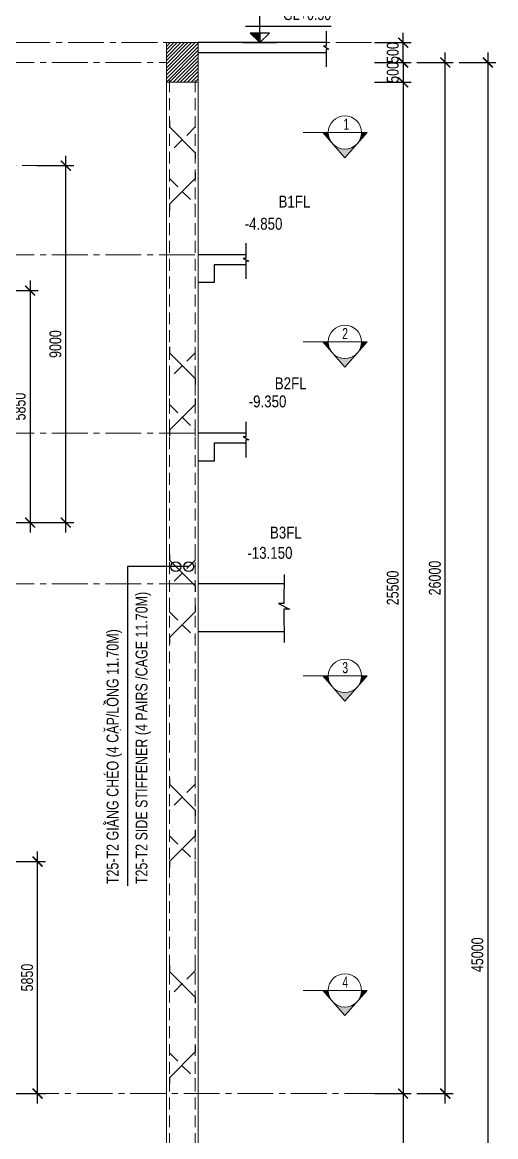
# Model space of a CAD drawing. Header units: millimetres. Extents: x 2746337 to 7547699, y -363432 to 15720.
# Drawn here: x 3199770 to 3211703, y -322496 to -294394 of the extents above; entities that cross this region are included whole.
import ezdxf
from ezdxf.enums import TextEntityAlignment as Align

# ---------------------------------------------------------------- set-up
doc = ezdxf.new("R2010")
doc.units = ezdxf.units.MM
doc.header["$LTSCALE"] = 1200
doc.header["$PDMODE"] = 3
doc.linetypes.add('CENTER2', pattern=[1.125, 0.75, -0.125, 0.125, -0.125])
doc.linetypes.add('HIDDEN', pattern=[0.375, 0.25, -0.125])
for name, color, linetype, lineweight in [('1', 9, 'Continuous', 13), ('BOUND', 3, 'Continuous', 20), ('CODE', 3, 'Continuous', 15), ('ENOTE', 2, 'Continuous', 15), ('Grid line', 160, 'CENTER2', 5), ('HIDE', 8, 'HIDDEN', 13), ('K-THUOC', 1, 'Continuous', 18), ('LEADER', 8, 'Continuous', 9), ('S-Beam - Cont', 60, 'Continuous', 25), ('T2CO', 4, 'Continuous', 30), ('T2HI', 4, 'HIDDEN', 13), ('TEXTVN', 2, 'Continuous', 20)]:
    doc.layers.add(name, color=color, linetype=linetype, lineweight=lineweight)
for name, color, linetype in [('CDC.02.DIM', 1, 'Continuous'), ('CDC.06.TEXT', 2, 'Continuous'), ('CDC.10.HATCH', 251, 'Continuous'), ('Q-Dim-line', 75, 'Continuous')]:
    doc.layers.add(name, color=color, linetype=linetype)
doc.styles.add('DB_Arial', font='arial.ttf', dxfattribs={"width": 0.8})
doc.styles.add('SMTEXT', font='arial.ttf', dxfattribs={"width": 0.75})
doc.styles.add('TEXTVN', font='VHELVCN.TTF', dxfattribs={"width": 0.8})
doc.dimstyles.new('BSV1-100', dxfattribs={"dimtxt": 300, "dimasz": 250, "dimexe": 200, "dimexo": 0, "dimgap": 108, "dimtad": 1, "dimdec": 0, "dimdsep": 46, "dimtxsty": 'SMTEXT', "dimblk": 'ARCHTICK', "dimcen": 100, "dimdle": 250, "dimclrd": 256, "dimclre": 256, "dimclrt": 1, "dimadec": 0, "dimazin": 0, "dimtfac": 1, "dimtdec": 0, "dimtix": 1, "dimtmove": 2, "dimatfit": 3, "dimfxl": 720, "dimfxlon": 1, "dimtolj": 1, "dimtzin": 0, "dimarcsym": 0})
doc.dimstyles.new('BSV25', dxfattribs={"dimtxt": 300, "dimasz": 250, "dimexe": 200, "dimexo": 0, "dimgap": 108, "dimtad": 1, "dimdec": 0, "dimlfac": 0.25, "dimdsep": 46, "dimtxsty": 'SMTEXT', "dimblk": 'ARCHTICK', "dimcen": 100, "dimdle": 250, "dimclrd": 256, "dimclre": 256, "dimclrt": 2, "dimadec": 0, "dimazin": 0, "dimtfac": 1, "dimtdec": 0, "dimtix": 1, "dimtmove": 2, "dimatfit": 3, "dimfxl": 800, "dimfxlon": 1, "dimtolj": 1, "dimtzin": 0, "dimarcsym": 0})

# ---------------------------------------------------------------- blocks, each defined once
blk = doc.blocks.new('_ArchTick')
at = {"color": 0, "linetype": 'ByBlock', "const_width": 0.15}
blk.add_lwpolyline([(-0.5, -0.5), (0.5, 0.5)], dxfattribs=at)
blk = doc.blocks.new('tag_cd')
at = {"layer": 'CDC.10.HATCH'}
blk.add_hatch(color=256, dxfattribs=at).paths.add_polyline_path([(180, 240), (420, 0), (420, 240)])
at = {"layer": 'CDC.02.DIM'}
for points in [[(420, 240), (420, 0), (660, 240), (180, 240), (420, 0), (420, 1020)], [(60, 420), (2220, 420)], [(0, 0), (840, 0)]]:
    blk.add_lwpolyline(points, dxfattribs=at)
at = {"layer": 'CDC.06.TEXT', "ltscale": 0.5, "style": 'SMTEXT', "width": 0.75}
blk.add_attdef('CD', text='', height=300, dxfattribs=at).set_placement((2220, 570), align=Align.RIGHT)
blk = doc.blocks.new('*D2242')
at = {"layer": 'Defpoints', "color": 0, "transparency": 16777216}
for p in [(3171312, -295408), (3170750, -300258), (3204459, -300258)]:
    blk.add_point(p, dxfattribs=at)
at = {"layer": 'K-THUOC', "lineweight": -2, "transparency": 16777216}
for p, q in [((3170750, -295158), (3170750, -300508)), ((3171312, -295408), (3170550, -295408)), ((3171470, -300258), (3170550, -300258))]:
    blk.add_line(p, q, dxfattribs=at)
at = {"layer": 'K-THUOC', "lineweight": -2, "transparency": 16777216, "xscale": 250, "yscale": 250, "zscale": 250}
for p, rotation in [((3170750, -295408), 90), ((3170750, -300258), 270)]:
    blk.add_blockref('_ArchTick', p, dxfattribs=dict(at, rotation=rotation))
at = {"layer": 'K-THUOC', "color": 1, "transparency": 16777216, "insert": (3170488, -297833), "char_height": 300, "attachment_point": 5, "rotation": 90, "style": 'SMTEXT'}
blk.add_mtext('\\A1;4850', dxfattribs=at)
blk = doc.blocks.new('*D2243')
at = {"layer": 'Defpoints', "color": 0, "transparency": 16777216}
for p in [(3204459, -300258), (3170750, -304758), (3204443, -304758)]:
    blk.add_point(p, dxfattribs=at)
at = {"layer": 'K-THUOC', "lineweight": -2, "transparency": 16777216}
for p, q in [((3170750, -300008), (3170750, -305008)), ((3171470, -300258), (3170550, -300258)), ((3171470, -304758), (3170550, -304758))]:
    blk.add_line(p, q, dxfattribs=at)
at = {"layer": 'K-THUOC', "lineweight": -2, "transparency": 16777216, "xscale": 250, "yscale": 250, "zscale": 250}
for p, rotation in [((3170750, -300258), 90), ((3170750, -304758), 270)]:
    blk.add_blockref('_ArchTick', p, dxfattribs=dict(at, rotation=rotation))
at = {"layer": 'K-THUOC', "color": 1, "transparency": 16777216, "insert": (3170488, -302508), "char_height": 300, "attachment_point": 5, "rotation": 90, "style": 'SMTEXT'}
blk.add_mtext('\\A1;4500', dxfattribs=at)
blk = doc.blocks.new('*D2244')
at = {"layer": 'Defpoints', "color": 0, "transparency": 16777216}
for p in [(3203186, -304758), (3170750, -308558), (3204443, -308558)]:
    blk.add_point(p, dxfattribs=at)
at = {"layer": 'K-THUOC', "lineweight": -2, "transparency": 16777216}
for p, q in [((3170750, -304508), (3170750, -308808)), ((3171470, -304758), (3170550, -304758)), ((3171470, -308558), (3170550, -308558))]:
    blk.add_line(p, q, dxfattribs=at)
at = {"layer": 'K-THUOC', "lineweight": -2, "transparency": 16777216, "xscale": 250, "yscale": 250, "zscale": 250}
for p, rotation in [((3170750, -304758), 90), ((3170750, -308558), 270)]:
    blk.add_blockref('_ArchTick', p, dxfattribs=dict(at, rotation=rotation))
at = {"layer": 'K-THUOC', "color": 1, "transparency": 16777216, "insert": (3170488, -306658), "char_height": 300, "attachment_point": 5, "rotation": 90, "style": 'SMTEXT'}
blk.add_mtext('\\A1;3800', dxfattribs=at)
blk = doc.blocks.new('*D2254')
at = {"layer": 'Defpoints', "color": 0, "transparency": 16777216}
for p in [(3189075, -315558), (3200154, -315558), (3189075, -321408)]:
    blk.add_point(p, dxfattribs=at)
at = {"layer": 'K-THUOC', "lineweight": -2, "transparency": 16777216}
for p, q in [((3199434, -315558), (3200354, -315558)), ((3200154, -321658), (3200154, -315308)), ((3199434, -321408), (3200354, -321408))]:
    blk.add_line(p, q, dxfattribs=at)
at = {"layer": 'K-THUOC', "lineweight": -2, "transparency": 16777216, "xscale": 250, "yscale": 250, "zscale": 250}
for p, rotation in [((3200154, -315558), 90), ((3200154, -321408), 270)]:
    blk.add_blockref('_ArchTick', p, dxfattribs=dict(at, rotation=rotation))
at = {"layer": 'K-THUOC', "color": 1, "transparency": 16777216, "insert": (3199893, -318483), "char_height": 300, "attachment_point": 5, "rotation": 90, "style": 'SMTEXT'}
blk.add_mtext('\\A1;5850', dxfattribs=at)
blk = doc.blocks.new('*D2256')
at = {"layer": 'Defpoints', "color": 0, "transparency": 16777216}
for p in [(3189788, -298009), (3200867, -298009), (3189788, -307009)]:
    blk.add_point(p, dxfattribs=at)
at = {"layer": 'K-THUOC', "lineweight": -2, "transparency": 16777216}
for p, q in [((3200867, -307259), (3200867, -297759)), ((3200147, -298009), (3201067, -298009)), ((3200147, -307009), (3201067, -307009))]:
    blk.add_line(p, q, dxfattribs=at)
at = {"layer": 'K-THUOC', "lineweight": -2, "transparency": 16777216, "xscale": 250, "yscale": 250, "zscale": 250}
for p, rotation in [((3200867, -298009), 90), ((3200867, -307009), 270)]:
    blk.add_blockref('_ArchTick', p, dxfattribs=dict(at, rotation=rotation))
at = {"layer": 'K-THUOC', "color": 1, "transparency": 16777216, "insert": (3200606, -302509), "char_height": 300, "attachment_point": 5, "rotation": 90, "style": 'SMTEXT'}
blk.add_mtext('\\A1;9000', dxfattribs=at)
blk = doc.blocks.new('SIGSEC')
at = {"layer": '1', "lineweight": 9}
h = blk.add_hatch(color=256, dxfattribs=at)
h.dxf.hatch_style = 1
h.paths.add_polyline_path([(-420, 0), (-560, 0), (-315, -278, -0.182676)])
h = blk.add_hatch(color=256, dxfattribs=at)
h.dxf.hatch_style = 1
h.paths.add_polyline_path([(560, 0), (420, 0, -0.182676), (315, -278)])
h = blk.add_hatch(color=256, dxfattribs=at)
h.dxf.hatch_style = 1
h.paths.add_polyline_path([(315, -278, -0.451416), (-315, -278), (0, -635)])
at = {"layer": '1', "lineweight": 9, "elevation": 0}
blk.add_lwpolyline([(1050, 0), (-560, 0), (0, -635), (560, 0)], dxfattribs=at)
at = {"layer": '1', "lineweight": 9}
blk.add_circle((0, 0), 420, dxfattribs=at)
at = {"layer": 'BOUND', "lineweight": 9, "style": 'TEXTVN', "width": 0.8}
blk.add_attdef('SEC', text='', height=280, dxfattribs=at).set_placement((0, 210, 0), align=Align.MIDDLE_CENTER)
blk = doc.blocks.new('*D2270')
at = {"layer": 'Defpoints', "color": 0, "transparency": 16777216}
for p in [(3204202, -294908), (3209370, -294908), (3204202, -295408)]:
    blk.add_point(p, dxfattribs=at)
at = {"layer": 'K-THUOC', "lineweight": -2, "transparency": 16777216}
for p, q in [((3209370, -294908), (3209370, -294658)), ((3208650, -294908), (3209570, -294908)), ((3209370, -295408), (3209370, -294908)), ((3208650, -295408), (3209570, -295408)), ((3209370, -295408), (3209370, -295658))]:
    blk.add_line(p, q, dxfattribs=at)
at = {"layer": 'K-THUOC', "lineweight": -2, "transparency": 16777216, "xscale": 250, "yscale": 250, "zscale": 250}
for p, rotation in [((3209370, -294908), 270), ((3209370, -295408), 90)]:
    blk.add_blockref('_ArchTick', p, dxfattribs=dict(at, rotation=rotation))
at = {"layer": 'K-THUOC', "color": 1, "transparency": 16777216, "insert": (3209109, -295158), "char_height": 300, "attachment_point": 5, "rotation": 90, "style": 'SMTEXT'}
blk.add_mtext('\\A1;500', dxfattribs=at)
blk = doc.blocks.new('*D2271')
at = {"layer": 'Defpoints', "color": 0, "transparency": 16777216}
for p in [(3204202, -295408), (3204202, -295908), (3209370, -295908)]:
    blk.add_point(p, dxfattribs=at)
at = {"layer": 'K-THUOC', "lineweight": -2, "transparency": 16777216}
for p, q in [((3209370, -295408), (3209370, -295158)), ((3208650, -295408), (3209570, -295408)), ((3209370, -295408), (3209370, -295908)), ((3208650, -295908), (3209570, -295908)), ((3209370, -295908), (3209370, -296158))]:
    blk.add_line(p, q, dxfattribs=at)
at = {"layer": 'K-THUOC', "lineweight": -2, "transparency": 16777216, "xscale": 250, "yscale": 250, "zscale": 250}
for p, rotation in [((3209370, -295408), 270), ((3209370, -295908), 90)]:
    blk.add_blockref('_ArchTick', p, dxfattribs=dict(at, rotation=rotation))
at = {"layer": 'K-THUOC', "color": 1, "transparency": 16777216, "insert": (3209109, -295658), "char_height": 300, "attachment_point": 5, "rotation": 90, "style": 'SMTEXT'}
blk.add_mtext('\\A1;500', dxfattribs=at)
blk = doc.blocks.new('*D2272')
at = {"layer": 'Defpoints', "color": 0, "transparency": 16777216}
for p in [(3204202, -295908), (3198656, -321408), (3209370, -321408)]:
    blk.add_point(p, dxfattribs=at)
at = {"layer": 'K-THUOC', "lineweight": -2, "transparency": 16777216}
for p, q in [((3209370, -295658), (3209370, -321658)), ((3208650, -295908), (3209570, -295908)), ((3208650, -321408), (3209570, -321408))]:
    blk.add_line(p, q, dxfattribs=at)
at = {"layer": 'K-THUOC', "lineweight": -2, "transparency": 16777216, "xscale": 250, "yscale": 250, "zscale": 250}
for p, rotation in [((3209370, -295908), 90), ((3209370, -321408), 270)]:
    blk.add_blockref('_ArchTick', p, dxfattribs=dict(at, rotation=rotation))
at = {"layer": 'K-THUOC', "color": 1, "transparency": 16777216, "insert": (3209109, -308658), "char_height": 300, "attachment_point": 5, "rotation": 90, "style": 'SMTEXT'}
blk.add_mtext('\\A1;25500', dxfattribs=at)
blk = doc.blocks.new('*D2273')
at = {"layer": 'Defpoints', "color": 0, "transparency": 16777216}
for p in [(3198656, -321408), (3200227, -340408), (3209370, -340408)]:
    blk.add_point(p, dxfattribs=at)
at = {"layer": 'K-THUOC', "lineweight": -2, "transparency": 16777216}
for p, q in [((3209370, -321158), (3209370, -340658)), ((3208650, -321408), (3209570, -321408)), ((3208650, -340408), (3209570, -340408))]:
    blk.add_line(p, q, dxfattribs=at)
at = {"layer": 'K-THUOC', "lineweight": -2, "transparency": 16777216, "xscale": 250, "yscale": 250, "zscale": 250}
for p, rotation in [((3209370, -321408), 90), ((3209370, -340408), 270)]:
    blk.add_blockref('_ArchTick', p, dxfattribs=dict(at, rotation=rotation))
at = {"layer": 'K-THUOC', "color": 1, "transparency": 16777216, "insert": (3209109, -330908), "char_height": 300, "attachment_point": 5, "rotation": 90, "style": 'SMTEXT'}
blk.add_mtext('\\A1;19000', dxfattribs=at)
blk = doc.blocks.new('*D2274')
at = {"layer": 'Defpoints', "color": 0, "transparency": 16777216}
for p in [(3203402, -295408), (3210431, -295408), (3198656, -321408)]:
    blk.add_point(p, dxfattribs=at)
at = {"layer": 'K-THUOC', "lineweight": -2, "transparency": 16777216}
for p, q in [((3210431, -321658), (3210431, -295158)), ((3209711, -295408), (3210631, -295408)), ((3209711, -321408), (3210631, -321408))]:
    blk.add_line(p, q, dxfattribs=at)
at = {"layer": 'K-THUOC', "lineweight": -2, "transparency": 16777216, "xscale": 250, "yscale": 250, "zscale": 250}
for p, rotation in [((3210431, -295408), 90), ((3210431, -321408), 270)]:
    blk.add_blockref('_ArchTick', p, dxfattribs=dict(at, rotation=rotation))
at = {"layer": 'K-THUOC', "color": 1, "transparency": 16777216, "insert": (3210170, -308408), "char_height": 300, "attachment_point": 5, "rotation": 90, "style": 'SMTEXT'}
blk.add_mtext('\\A1;26000', dxfattribs=at)
blk = doc.blocks.new('*D2275')
at = {"layer": 'Defpoints', "color": 0, "transparency": 16777216}
for p in [(3203402, -295408), (3203402, -340408), (3211503, -340408)]:
    blk.add_point(p, dxfattribs=at)
at = {"layer": 'K-THUOC', "lineweight": -2, "transparency": 16777216}
for p, q in [((3211503, -295158), (3211503, -340658)), ((3210783, -295408), (3211703, -295408)), ((3210783, -340408), (3211703, -340408))]:
    blk.add_line(p, q, dxfattribs=at)
at = {"layer": 'K-THUOC', "lineweight": -2, "transparency": 16777216, "xscale": 250, "yscale": 250, "zscale": 250}
for p, rotation in [((3211503, -295408), 90), ((3211503, -340408), 270)]:
    blk.add_blockref('_ArchTick', p, dxfattribs=dict(at, rotation=rotation))
at = {"layer": 'K-THUOC', "color": 1, "transparency": 16777216, "insert": (3211242, -317908), "char_height": 300, "attachment_point": 5, "rotation": 90, "style": 'SMTEXT'}
blk.add_mtext('\\A1;45000', dxfattribs=at)
blk = doc.blocks.new('*D2277')
at = {"layer": 'Defpoints', "color": 0, "transparency": 16777216}
for p in [(3189488, -301159), (3189488, -307009), (3199966, -307009)]:
    blk.add_point(p, dxfattribs=at)
at = {"layer": 'K-THUOC', "lineweight": -2, "transparency": 16777216}
for p, q in [((3199966, -300909), (3199966, -307259)), ((3199246, -301159), (3200166, -301159)), ((3199246, -307009), (3200166, -307009))]:
    blk.add_line(p, q, dxfattribs=at)
at = {"layer": 'K-THUOC', "lineweight": -2, "transparency": 16777216, "xscale": 250, "yscale": 250, "zscale": 250}
for p, rotation in [((3199966, -301159), 90), ((3199966, -307009), 270)]:
    blk.add_blockref('_ArchTick', p, dxfattribs=dict(at, rotation=rotation))
at = {"layer": 'K-THUOC', "color": 1, "transparency": 16777216, "insert": (3199705, -304084), "char_height": 300, "attachment_point": 5, "rotation": 90, "style": 'SMTEXT'}
blk.add_mtext('\\A1;5850', dxfattribs=at)

msp = doc.modelspace()

# ---------------------------------------------------------------- hatches: boundary and pattern name
at = {"layer": 'CDC.10.HATCH'}
h = msp.add_hatch(dxfattribs=at)
h.set_pattern_fill('ANSI31', color=256, scale=20)
h.set_pattern_definition([(45, (416544.51, -305164.65), (-44.9012806, 44.9012806), [])])
h.paths.add_polyline_path([(3203402.2, -295908.3), (3204202.2, -295908.3), (3204202.2, -294908.3), (3203402.2, -294908.3)])

# ---------------------------------------------------------------- linework, layer by layer
at = {"layer": 'BOUND'}
for points in [[(3203402.2, -295908.3), (3204202.2, -295908.3), (3204202.2, -294908.3), (3203402.2, -294908.3)], [(3203402.2, -340408.3), (3204202.2, -340408.3), (3204202.2, -295908.3), (3203402.2, -295908.3)]]:
    msp.add_lwpolyline(points, close=True, dxfattribs=at)
at = {"layer": 'BOUND', "lineweight": 20}
msp.add_lwpolyline([(3204202.2, -299758.3), (3204202.2, -295908.3), (3203402.2, -295908.3), (3203402.2, -340408.3), (3204202.2, -340408.3), (3204202.2, -314958.3)], dxfattribs=at)
at = {"layer": 'CODE'}
for points in [[(3204851.8, -300258.3, 0, 0, 0), (3205925.8, -300258.3, 0, 0, 0), (3205388.8, -300258.3, 0, 660, 0), (3205388.8, -299928.3, 0, 0, 0), (3205388.8, -299728.3, 0, 0, 0), (3206388.8, -299728.3, 0, 0, 0)], [(3204851.8, -304758.3, 0, 0, 0), (3205925.8, -304758.3, 0, 0, 0), (3205388.8, -304758.3, 0, 660, 0), (3205388.8, -304428.3, 0, 0, 0), (3205388.8, -304228.3, 0, 0, 0), (3206388.8, -304228.3, 0, 0, 0)], [(3204851.8, -308558.3, 0, 0, 0), (3205925.8, -308558.3, 0, 0, 0), (3205388.8, -308558.3, 0, 660, 0), (3205388.8, -308228.3, 0, 0, 0), (3205388.8, -308028.3, 0, 0, 0), (3206388.8, -308028.3, 0, 0, 0)]]:
    msp.add_lwpolyline(points, format="xyseb", dxfattribs=at)
at = {"layer": 'Grid line', "color": 2}
for p, q in [((3166767.8, -295408.3), (3203402.2, -295408.3)), ((3166767.8, -300258.3), (3204286.6, -300258.3)), ((3166767.8, -304758.3), (3204270.7, -304758.3)), ((3166767.8, -308558.3), (3204270.7, -308558.3))]:
    msp.add_line(p, q, dxfattribs=at)
at = {"layer": 'Grid line'}
for p, q in [((3188964.5, -298008.6), (3200154.2, -298008.6)), ((3188493, -301158.6), (3200154.2, -301158.6)), ((3200154.2, -307008.6), (3188493, -307008.6)), ((3200154.2, -315558.8), (3178759.4, -315558.8)), ((3208792.6, -321408.3), (3172124.5, -321408.3))]:
    msp.add_line(p, q, dxfattribs=at)
msp.add_lwpolyline([(3180674.3, -294908.3), (3208591.5, -294908.3)], dxfattribs=at)
at = {"layer": 'HIDE'}
for p, q in [((3203477.2, -295858.3), (3203477.2, -340208.3)), ((3204127.2, -295858.3), (3204127.2, -340208.3))]:
    msp.add_line(p, q, dxfattribs=at)
at = {"layer": 'Q-Dim-line'}
for points in [[(3207425.8, -294617.6), (3207425.8, -294998.7), (3207358.7, -294998.7), (3207497.4, -295069.3), (3207425.8, -295069.3), (3207425.8, -295516.5)], [(3205406.3, -299967.6), (3205406.3, -300348.7), (3205339.2, -300348.7), (3205477.9, -300419.3), (3205406.3, -300419.3), (3205406.3, -300866.5)], [(3205406.3, -304467.6), (3205406.3, -304848.7), (3205339.2, -304848.7), (3205477.9, -304919.3), (3205406.3, -304919.3), (3205406.3, -305366.5)], [(3206367.2, -308319.7), (3206362.6, -309050.2), (3206228.4, -309050.2), (3206506, -309191.5), (3206362.6, -309191.5), (3206367.2, -310034.7)]]:
    msp.add_lwpolyline(points, dxfattribs=at)
at = {"layer": 'S-Beam - Cont'}
for points in [[(3207418.9, -294908.3), (3205725.6, -294908.3), (3205725.6, -294908.3), (3204202.2, -294908.3)], [(3204202.2, -295158.3), (3205975.6, -295158.3), (3205975.6, -295158.3), (3207418.9, -295158.3)], [(3205399.4, -300258.3), (3204202.2, -300258.3)], [(3205399.4, -300508.3), (3204602.2, -300508.3), (3204602.2, -300958.3), (3204202.2, -300958.3)], [(3205399.4, -304758.3), (3204202.2, -304758.3)], [(3205399.4, -305008.3), (3204602.2, -305008.3), (3204602.2, -305458.3), (3204202.2, -305458.3)], [(3206367.2, -308558.3), (3204202.2, -308558.3)], [(3204202.2, -309758.3), (3206367.2, -309758.3)]]:
    msp.add_lwpolyline(points, dxfattribs=at)
at = {"layer": 'T2CO'}
for points in [[(3203477.2, -296883.3), (3203477.2, -297033.3), (3204127.2, -297683.3), (3204127.2, -297833.3)], [(3204127.2, -298183.3), (3204127.2, -298333.3), (3203477.2, -298983.3), (3203477.2, -299133.3)], [(3203477.2, -302578.4), (3203477.2, -302728.4), (3204127.2, -303378.4), (3204127.2, -303528.4)], [(3204127.2, -303878.4), (3204127.2, -304028.4), (3203477.2, -304678.4), (3203477.2, -304828.4)], [(3203477.2, -307808.9), (3203477.2, -307958.9), (3204127.2, -308608.9), (3204127.2, -308758.9)], [(3204127.2, -309108.9), (3204127.2, -309258.9), (3203477.2, -309908.9), (3203477.2, -310058.9)], [(3203477.2, -313457.8), (3203477.2, -313607.8), (3204127.2, -314257.8), (3204127.2, -314407.8)], [(3204127.2, -314757.8), (3204127.2, -314907.8), (3203477.2, -315557.8), (3203477.2, -315707.8)], [(3203477.2, -318181.2), (3203477.2, -318331.2), (3204127.2, -318981.2), (3204127.2, -319131.2)], [(3204127.2, -320207.6), (3204127.2, -320357.6), (3203477.2, -321007.6), (3203477.2, -321157.6)]]:
    msp.add_lwpolyline(points, dxfattribs=at)
at = {"layer": 'T2HI'}
for points in [[(3204127.2, -296883.3), (3204127.2, -297033.3), (3203477.2, -297683.3), (3203477.2, -297833.3)], [(3203477.2, -298183.3), (3203477.2, -298333.3), (3204127.2, -298983.3), (3204127.2, -299133.3)], [(3204127.2, -302578.4), (3204127.2, -302728.4), (3203477.2, -303378.4), (3203477.2, -303528.4)], [(3203477.2, -303878.4), (3203477.2, -304028.4), (3204127.2, -304678.4), (3204127.2, -304828.4)], [(3204127.2, -307808.9), (3204127.2, -307958.9), (3203477.2, -308608.9), (3203477.2, -308758.9)], [(3203477.2, -309108.9), (3203477.2, -309258.9), (3204127.2, -309908.9), (3204127.2, -310058.9)], [(3204127.2, -313457.8), (3204127.2, -313607.8), (3203477.2, -314257.8), (3203477.2, -314407.8)], [(3203477.2, -314757.8), (3203477.2, -314907.8), (3204127.2, -315557.8), (3204127.2, -315707.8)], [(3204127.2, -318158.9), (3204127.2, -318308.9), (3203477.2, -318958.9), (3203477.2, -319108.9)], [(3203477.2, -320230), (3203477.2, -320380), (3204127.2, -321030), (3204127.2, -321180)]]:
    msp.add_lwpolyline(points, dxfattribs=at)

# ---------------------------------------------------------------- block references
at = {"layer": '1', "lineweight": 20}
ref = msp.add_blockref('SIGSEC', (3207903.1, -297173.7), dxfattribs=dict(at, xscale=-1))
ref.add_attrib('SEC', '1', dxfattribs={"layer": 'BOUND', "lineweight": 9, "height": 280, "style": 'TEXTVN', "width": 0.8}).set_placement((3207937.2, -296963.7, 0), align=Align.MIDDLE_CENTER)
ref = msp.add_blockref('SIGSEC', (3207903.1, -302453.7), dxfattribs=dict(at, xscale=-1))
ref.add_attrib('SEC', '2', dxfattribs={"layer": 'BOUND', "lineweight": 9, "height": 280, "style": 'TEXTVN', "width": 0.8}).set_placement((3207907.3, -302243.7, 0), align=Align.MIDDLE_CENTER)
ref = msp.add_blockref('SIGSEC', (3207903.1, -310877.3), dxfattribs=dict(at, xscale=-1))
ref.add_attrib('SEC', '3', dxfattribs={"layer": 'BOUND', "lineweight": 9, "height": 280, "style": 'TEXTVN', "width": 0.8}).set_placement((3207909.7, -310667.3, 0), align=Align.MIDDLE_CENTER)
ref = msp.add_blockref('SIGSEC', (3207903.1, -318805.5, 0), dxfattribs=dict(at, xscale=-1))
ref.add_attrib('SEC', '4', dxfattribs={"layer": 'BOUND', "lineweight": 9, "height": 280, "style": 'TEXTVN', "width": 0.8}).set_placement((3207910.9, -318595.5, 0), align=Align.MIDDLE_CENTER)
at = {"layer": 'ENOTE'}
msp.add_blockref('tag_cd', (3205337.5, -294908.3), dxfattribs=at).add_auto_attribs({'CD': 'GL+0.50'})

# ---------------------------------------------------------------- texts
at = {"layer": 'ENOTE', "style": 'DB_Arial', "width": 0.8}
for s, p in [('-4.850', (3205376.1, -299625.3)), ('-9.350', (3205476.4, -304104.7)), ('-13.150', (3205443.4, -307923.1))]:
    msp.add_text(s, height=300, dxfattribs=at).set_placement(p)
at = {"layer": 'TEXTVN', "style": 'DB_Arial', "width": 0.8}
for s, p in [('B1FL', (3206229.5, -299066.2)), ('B2FL', (3206135, -303648.5)), ('B3FL', (3206013.1, -307412.7))]:
    msp.add_text(s, height=300, dxfattribs=at).set_placement(p)
at = {"layer": 'TEXTVN', "lineweight": 20, "style": 'SMTEXT', "width": 0.75}
for s, p in [('T25-T2 SIDE STIFFENER (4 PAIRS /CAGE 11.70M)', (3202925.2, -316125.8)), ('T25-T2 GIẰNG CHÉO (4 CẶP/LỒNG 11.70M)', (3202195.2, -316125.8))]:
    msp.add_text(s, height=300, rotation=90, dxfattribs=at).set_placement(p)

# ---------------------------------------------------------------- dimensions: what is measured, and where the dimension line sits
at = {"layer": 'K-THUOC'}
for base, p1, p2, picture, middle in [((3209370.1, -294908.3), (3204202.2, -295408.3), (3204202.2, -294908.3), '*D2270', (3209108.9, -295158.3)), ((3170749.6, -300258.3), (3171312, -295408.3), (3204459.1, -300258.3), '*D2242', (3170488.4, -297833.3)), ((3210431, -295408.3), (3198655.6, -321408.3), (3203402.2, -295408.3), '*D2274', (3210169.8, -308408.3)), ((3211502.9, -340408.3), (3203402.2, -295408.3), (3203402.2, -340408.3), '*D2275', (3211241.7, -317908.3)), ((3209370.1, -295908.3), (3204202.2, -295408.3), (3204202.2, -295908.3), '*D2271', (3209108.9, -295658.3)), ((3209370.1, -321408.3), (3204202.2, -295908.3), (3198655.6, -321408.3), '*D2272', (3209108.9, -308658.3)), ((3200867.5, -298008.6), (3189787.8, -307008.6), (3189787.8, -298008.6), '*D2256', (3200606.3, -302508.6)), ((3170749.6, -304758.3), (3204459.1, -300258.3), (3204443.1, -304758.3), '*D2243', (3170488.4, -302508.3)), ((3199965.7, -307008.6), (3189487.8, -301158.6), (3189487.8, -307008.6), '*D2277', (3199704.6, -304083.6)), ((3170749.6, -308558.3), (3203186.5, -304758.3), (3204443.1, -308558.3), '*D2244', (3170488.3, -306658.3)), ((3200154.2, -315558.3), (3189074.5, -321408.3), (3189074.5, -315558.3), '*D2254', (3199893, -318483.3)), ((3209370.1, -340408.3), (3198655.6, -321408.3), (3200227.3, -340408.3), '*D2273', (3209108.9, -330908.3))]:
    dim = msp.add_linear_dim(base=base, p1=p1, p2=p2, angle=90, dimstyle='BSV1-100', dxfattribs=at)
    dim.commit()
    dim.dimension.update_dxf_attribs({"geometry": picture, "text_midpoint": middle})

# ---------------------------------------------------------------- leaders
at = {"layer": 'LEADER'}
for points in [[(3203964.7, -308121.4), (3202422.1, -308121.4), (3202422.1, -316121.4)], [(3203639.7, -308121.4), (3202422.1, -308121.4), (3202422.1, -316173.7)]]:
    msp.add_leader(points, dimstyle='BSV25', override={"dimldrblk": 'Origin'}, dxfattribs=at)

doc.saveas('drawing.dxf')
